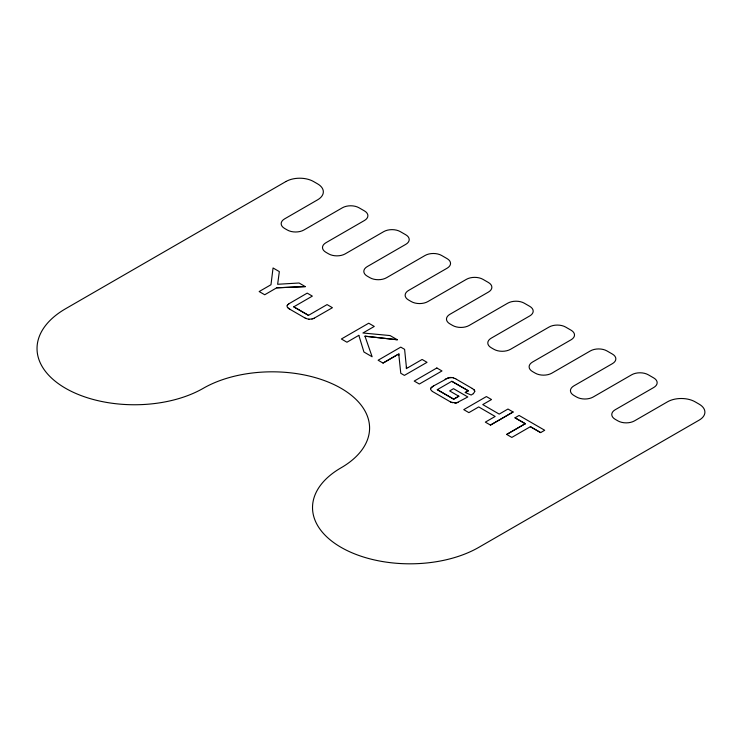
<?xml version="1.0" encoding="UTF-8"?>
<svg xmlns="http://www.w3.org/2000/svg" width="742" height="742" viewBox="0 0 742 742"><rect width="100%" height="100%" fill="white"/><g stroke="black" fill="none" stroke-linecap="round" stroke-linejoin="round"><path stroke-width="1.11" d="M286.987 306.251L287.265 305.305M398.89 354.37L398.927 353.786M398.899 354.138L398.89 355.288M474.871 391.34L473.377 393.668M305.296 286.616L299.072 282.999L277.638 284.279L279.335 271.6L273.047 267.973L270.978 284.733L259.162 291.55L264.718 294.76L276.701 287.813L305.296 286.588L276.701 287.813M430.907 387.983L430.555 389.467L432.382 391.47M287.265 305.342L287.738 304.721M430.907 388.02L433.597 385.868M287.738 304.758L289.343 303.469M431.677 387.213L432.864 386.35M473.377 393.64L471.189 395.032L465.253 392.537L468.248 390.811L465.253 392.499M289.009 303.719L307.216 293.127L312.345 296.114L293.767 306.845L308.496 315.35L327.083 304.591L332.416 307.707L314.135 318.207M406.978 368.292L408.258 367.457M398.259 354.194L397.675 354.602M408.258 367.494L422.115 359.462L427.03 362.328L404.39 375.396L400.773 373.272L398.89 355.399M406.366 366.956A21.23 12.262 0 0 1 406.403 368.653L406.393 368.653A21.23 12.262 0 0 0 406.366 366.928L404.613 349.352L400.763 347.126L378.123 360.232L383.03 363.07L397.1 354.917M358.84 335.328L346.941 342.229L341.385 338.992L368.728 323.206L374.274 326.443L362.931 333L390.079 335.57L397.341 339.762L364.971 336.172L372.141 356.781L363.932 352.005L358.84 335.356M396.989 354.982L383.03 363.07M433.597 385.905L448.827 377.641M437.279 389.671L453.724 399.159L458.853 396.2L453.724 399.196L437.279 389.671L451.804 381.286L468.248 390.774L451.804 381.314M513.093 411.986L490.453 425.083L513.093 412.014L507.973 409.027L499.208 414.11L482.764 404.585L491.529 399.53L486.4 396.571L463.759 409.64L468.888 412.635L478.711 406.931L495.155 416.457L485.333 422.124L490.453 425.083M515.013 417.811L525.271 423.701L515.013 417.811L519.075 415.437L544.702 430.267L540.64 432.605L530.391 426.687L511.813 437.418L506.684 434.422L525.271 423.701L506.684 434.46M445.154 379.236L445.933 378.81M314.135 318.17L313.041 318.68M456.682 402.832L467.822 396.942L453.51 388.678L449.661 390.932L458.853 396.237M313.041 318.652L311.983 319.023M447.417 378.132L452.045 377.557M457.369 402.609L458.074 402.359M311.983 318.995L308.709 319.208M456.015 402.962L456.682 402.795M449.494 377.539L450.765 377.428M451.257 402.229L456.015 402.934M454.735 403.027L455.365 403.008M364.971 336.209L397.341 339.762M309.043 319.283L307.661 318.977M451.396 377.437L453.418 377.91M452.008 402.507L452.731 402.73M306.928 318.782L305.778 318.29M453.418 377.882L454.883 378.494M306.168 318.494L304.554 317.706M450.477 401.886L451.257 402.257M454.883 378.466L456.451 379.31M450.477 401.914L432.382 391.442M304.554 317.734L290.289 309.488M456.451 379.283L472.237 388.456M530.391 426.687L540.64 432.605M308.496 315.35L293.767 306.845M290.289 309.516L287.831 307.726M289.89 309.284L288.861 308.607M472.237 388.418L474.351 390.209M473.498 389.355L473.98 389.791M287.21 306.947L287.831 307.763M474.351 390.171L474.797 390.997M285.958 181.512L65.565 308.755A97.406 56.234 0 0 0 65.565 388.289A97.406 56.234 0 0 0 203.308 388.289A97.406 56.234 0 0 1 341.06 388.289A97.406 56.234 0 0 1 341.06 467.812A97.406 56.234 0 0 0 341.06 547.346A97.406 56.234 0 0 0 478.813 547.346L699.205 420.102A19.477 11.251 0 0 0 699.205 404.195L695.078 401.802A19.477 11.251 0 0 0 667.522 401.802L634.466 420.89A11.686 6.752 0 0 1 617.938 420.89L615.183 419.304A11.686 6.752 0 0 1 615.183 409.76L653.748 387.491A11.686 6.752 0 0 0 653.748 377.947L648.239 374.766A11.686 6.752 0 0 0 631.711 374.766L593.136 397.035A11.686 6.752 0 0 1 576.608 397.035L573.854 395.44A11.686 6.752 0 0 1 573.854 385.896L612.428 363.636A11.686 6.752 0 0 0 612.428 354.092L606.919 350.91A11.686 6.752 0 0 0 590.382 350.91L551.816 373.18A11.686 6.752 0 0 1 535.288 373.18L532.533 371.584A11.686 6.752 0 0 1 532.533 362.04L571.099 339.771A11.686 6.752 0 0 0 571.099 330.227L565.589 327.046A11.686 6.752 0 0 0 549.061 327.046L510.487 349.315A11.686 6.752 0 0 1 493.959 349.315L491.204 347.729A11.686 6.752 0 0 1 491.204 338.185L529.779 315.916A11.686 6.752 0 0 0 529.779 306.372L524.269 303.19A11.686 6.752 0 0 0 507.732 303.19L469.167 325.46A11.686 6.752 0 0 1 452.639 325.46L449.884 323.864A11.686 6.752 0 0 1 449.884 314.32L488.449 292.06A11.686 6.752 0 0 0 488.449 282.517L482.94 279.335A11.686 6.752 0 0 0 466.412 279.335L427.837 301.595A11.686 6.752 0 0 1 411.309 301.595L408.554 300.009A11.686 6.752 0 0 1 408.554 290.465L447.129 268.196A11.686 6.752 0 0 0 447.129 258.652L441.62 255.471A11.686 6.752 0 0 0 425.083 255.471L386.517 277.74A11.686 6.752 0 0 1 369.989 277.74L367.234 276.154A11.686 6.752 0 0 1 367.234 266.61L405.8 244.341A11.686 6.752 0 0 0 405.8 234.797L400.29 231.615A11.686 6.752 0 0 0 383.762 231.615L345.188 253.885A11.686 6.752 0 0 1 328.66 253.885L325.905 252.289A11.686 6.752 0 0 1 325.905 242.745L364.48 220.476A11.686 6.752 0 0 0 364.48 210.932L358.97 207.76A11.686 6.752 0 0 0 342.433 207.76L303.868 230.02A11.686 6.752 0 0 1 287.339 230.02L284.585 228.434A11.686 6.752 0 0 1 284.585 218.89L317.641 199.802A19.477 11.251 0 0 0 317.641 183.895L313.514 181.512A19.477 11.251 0 0 0 285.958 181.512M436.853 367.967L414.212 381.073L419.341 384.031L441.982 370.954L436.853 367.995"/></g></svg>
